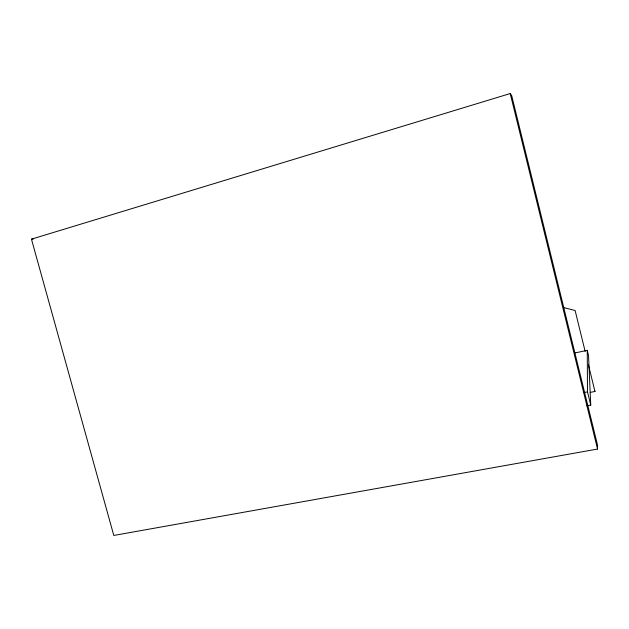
<?xml version="1.0" encoding="UTF-8"?>
<svg xmlns="http://www.w3.org/2000/svg" width="629" height="629" viewBox="0 0 629 629"><rect width="100%" height="100%" fill="white"/><g stroke="black" fill="none" stroke-linecap="round" stroke-linejoin="round"><path stroke-width="0.94" d="M31.45 239.154L510.221 93.548L511.715 95.687L597.338 444.318L597.55 449.043L113.794 535.452L31.45 239.154L33.282 239.028M574.898 352.955L587.258 350.337L588.532 355.527L590.741 405.107L586.912 405.847M583.657 392.606L587.486 391.843L587.258 350.337M590.136 392.417L594.955 391.466L594.94 391.034M563.726 307.581L575.126 310.506L585.159 351.462M588.422 364.796L594.955 391.466M587.486 391.843L590.741 405.107M510.221 93.548L597.55 449.043"/></g></svg>
